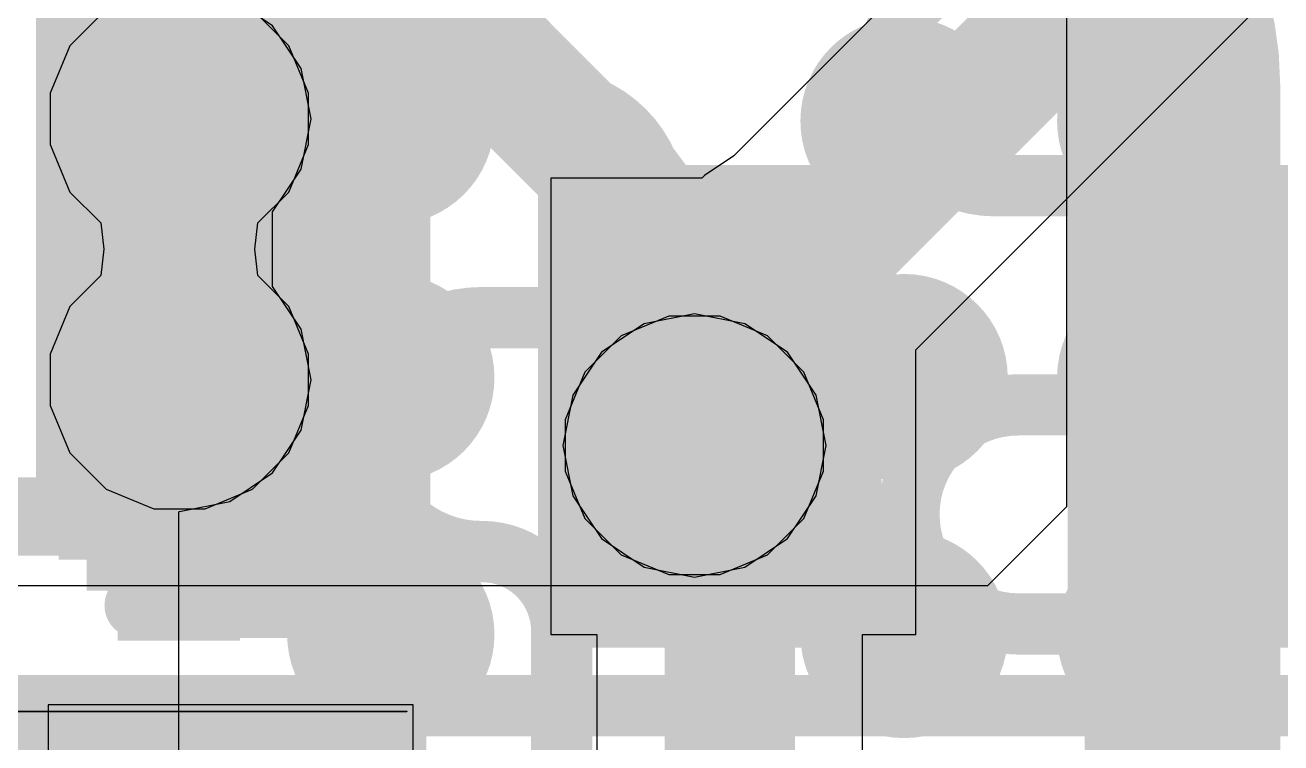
# Model space of a CAD drawing. Header units: inches. Extents: x -6 to 284, y -12 to 154.
# Drawn here: x 57.557 to 60.003, y -5.406 to -4.008 of the extents above; entities that cross this region are included whole.
import ezdxf

# ---------------------------------------------------------------- set-up
doc = ezdxf.new("R2010")
doc.units = ezdxf.units.IN
for name, color, linetype in [('Bottom Layer', 5, 'Continuous'), ('Bottom Paste', 16, 'Continuous'), ('Bottom Solder', 6, 'Continuous'), ('Drill Drawing', 1, 'Continuous'), ('GND-1', 16, 'Continuous'), ('GND-2', 90, 'Continuous'), ('GND-3', 216, 'Continuous'), ('GND-4', 54, 'Continuous'), ('PWR-1', 156, 'Continuous'), ('PWR-2', 130, 'Continuous'), ('Signal L1', 76, 'Continuous'), ('Signal L2', 6, 'Continuous'), ('Top Layer', 1, 'Continuous'), ('Top Overlay', 2, 'Continuous'), ('Top Paste', 8, 'Continuous'), ('Top Solder', 216, 'Continuous'), ('Via Holes', 16, 'Continuous')]:
    doc.layers.add(name, color=color, linetype=linetype)

# ---------------------------------------------------------------- blocks, each defined once
blk = doc.blocks.new('FBGA_153_11_5_13__B_131')
at = {"layer": 'Bottom Layer'}
h = blk.add_hatch(color=5, dxfattribs=at)
edge = h.paths.add_edge_path()
edge.add_arc((1.25, 0.25), 0.127, 0, 360)
h = blk.add_hatch(color=5, dxfattribs=at)
edge = h.paths.add_edge_path()
edge.add_arc((2.25, 0.25), 0.127, 0, 360)
h = blk.add_hatch(color=5, dxfattribs=at)
edge = h.paths.add_edge_path()
edge.add_arc((2.75, 0.25), 0.127, 0, 360)
h = blk.add_hatch(color=5, dxfattribs=at)
edge = h.paths.add_edge_path()
edge.add_arc((1.25, -0.25), 0.127, 0, 360)
h = blk.add_hatch(color=5, dxfattribs=at)
edge = h.paths.add_edge_path()
edge.add_arc((2.25, -0.25), 0.127, 0, 360)
h = blk.add_hatch(color=5, dxfattribs=at)
edge = h.paths.add_edge_path()
edge.add_arc((2.75, -0.25), 0.127, 0, 360)
h = blk.add_hatch(color=5, dxfattribs=at)
edge = h.paths.add_edge_path()
edge.add_arc((1.25, -0.75), 0.127, 0, 360)
h = blk.add_hatch(color=5, dxfattribs=at)
edge = h.paths.add_edge_path()
edge.add_arc((2.25, -0.75), 0.127, 0, 360)
h = blk.add_hatch(color=5, dxfattribs=at)
edge = h.paths.add_edge_path()
edge.add_arc((2.75, -0.75), 0.127, 0, 360)
at = {"layer": 'Bottom Paste'}
h = blk.add_hatch(color=16, dxfattribs=at)
edge = h.paths.add_edge_path()
edge.add_arc((1.25, 0.25), 0.127, 0, 360)
h = blk.add_hatch(color=16, dxfattribs=at)
edge = h.paths.add_edge_path()
edge.add_arc((2.25, 0.25), 0.127, 0, 360)
h = blk.add_hatch(color=16, dxfattribs=at)
edge = h.paths.add_edge_path()
edge.add_arc((2.75, 0.25), 0.127, 0, 360)
h = blk.add_hatch(color=16, dxfattribs=at)
edge = h.paths.add_edge_path()
edge.add_arc((1.25, -0.25), 0.127, 0, 360)
h = blk.add_hatch(color=16, dxfattribs=at)
edge = h.paths.add_edge_path()
edge.add_arc((2.25, -0.25), 0.127, 0, 360)
h = blk.add_hatch(color=16, dxfattribs=at)
edge = h.paths.add_edge_path()
edge.add_arc((2.75, -0.25), 0.127, 0, 360)
h = blk.add_hatch(color=16, dxfattribs=at)
edge = h.paths.add_edge_path()
edge.add_arc((1.25, -0.75), 0.127, 0, 360)
h = blk.add_hatch(color=16, dxfattribs=at)
edge = h.paths.add_edge_path()
edge.add_arc((2.25, -0.75), 0.127, 0, 360)
h = blk.add_hatch(color=16, dxfattribs=at)
edge = h.paths.add_edge_path()
edge.add_arc((2.75, -0.75), 0.127, 0, 360)
at = {"layer": 'Bottom Solder'}
h = blk.add_hatch(color=6, dxfattribs=at)
edge = h.paths.add_edge_path()
edge.add_arc((1.25, 0.25), 0.202, 0, 360)
h = blk.add_hatch(color=6, dxfattribs=at)
edge = h.paths.add_edge_path()
edge.add_arc((2.25, 0.25), 0.202, 0, 360)
h = blk.add_hatch(color=6, dxfattribs=at)
edge = h.paths.add_edge_path()
edge.add_arc((2.75, 0.25), 0.202, 0, 360)
h = blk.add_hatch(color=6, dxfattribs=at)
edge = h.paths.add_edge_path()
edge.add_arc((1.25, -0.25), 0.202, 0, 360)
h = blk.add_hatch(color=6, dxfattribs=at)
edge = h.paths.add_edge_path()
edge.add_arc((2.25, -0.25), 0.202, 0, 360)
h = blk.add_hatch(color=6, dxfattribs=at)
edge = h.paths.add_edge_path()
edge.add_arc((2.75, -0.25), 0.202, 0, 360)
h = blk.add_hatch(color=6, dxfattribs=at)
edge = h.paths.add_edge_path()
edge.add_arc((1.25, -0.75), 0.202, 0, 360)
h = blk.add_hatch(color=6, dxfattribs=at)
edge = h.paths.add_edge_path()
edge.add_arc((2.25, -0.75), 0.202, 0, 360)
h = blk.add_hatch(color=6, dxfattribs=at)
edge = h.paths.add_edge_path()
edge.add_arc((2.75, -0.75), 0.202, 0, 360)
blk = doc.blocks.new('R___0402_160')
at = {"layer": 'Top Layer'}
for points in [[(-0.6985, -0.3175), (-0.6985, 0.3175), (-0.2413, 0.3175), (-0.2413, -0.3175)], [(0.2413, -0.3175), (0.2413, 0.3175), (0.6985, 0.3175), (0.6985, -0.3175)]]:
    blk.add_hatch(color=1, dxfattribs=at).paths.add_polyline_path(points)
at = {"layer": 'Top Paste'}
for points in [[(-0.6985, -0.3175), (-0.6985, 0.3175), (-0.2413, 0.3175), (-0.2413, -0.3175)], [(0.2413, -0.3175), (0.2413, 0.3175), (0.6985, 0.3175), (0.6985, -0.3175)]]:
    blk.add_hatch(color=8, dxfattribs=at).paths.add_polyline_path(points)
at = {"layer": 'Top Solder'}
for points in [[(-0.7535, -0.3725), (-0.7535, 0.3725), (-0.1863, 0.3725), (-0.1863, -0.3725)], [(0.1863, -0.3725), (0.1863, 0.3725), (0.7535, 0.3725), (0.7535, -0.3725)]]:
    blk.add_hatch(color=216, dxfattribs=at).paths.add_polyline_path(points)
at = {"layer": 'Top Overlay'}
for points in [[(0.7874, 0.4064, 0.127, 0.127, 0), (-0.7874, 0.4064, 0.127, 0.127, 0)], [(-0.7874, 0.4064, 0.127, 0.127, 0), (-0.7874, -0.4064, 0.127, 0.127, 0)], [(0.7874, 0.4064, 0.127, 0.127, 0), (0.7874, -0.4064, 0.127, 0.127, 0)], [(0.7874, -0.4064, 0.127, 0.127, 0), (-0.7874, -0.4064, 0.127, 0.127, 0)], [(0.8128, -0.4318, 0.00323, 0.00323, 0), (-0.8128, -0.4318, 0.00323, 0.00323, 0)]]:
    blk.add_lwpolyline(points, format="xyseb", dxfattribs=at)
for points in [[(-0.8191, 0.4064, 0.0635, 0.0635, 1), (-0.7556, 0.4064, 0.0635, 0.0635, 1)], [(-0.8191, 0.4064, 0.0635, 0.0635, 1), (-0.7556, 0.4064, 0.0635, 0.0635, 1)], [(0.7556, 0.4064, 0.0635, 0.0635, 1), (0.8191, 0.4064, 0.0635, 0.0635, 1)], [(0.7556, 0.4064, 0.0635, 0.0635, 1), (0.8191, 0.4064, 0.0635, 0.0635, 1)], [(-0.8191, -0.4064, 0.0635, 0.0635, 1), (-0.7556, -0.4064, 0.0635, 0.0635, 1)], [(-0.8191, -0.4064, 0.0635, 0.0635, 1), (-0.7556, -0.4064, 0.0635, 0.0635, 1)], [(0.7556, -0.4064, 0.0635, 0.0635, 1), (0.8191, -0.4064, 0.0635, 0.0635, 1)], [(0.7556, -0.4064, 0.0635, 0.0635, 1), (0.8191, -0.4064, 0.0635, 0.0635, 1)], [(-0.8136, -0.4318, 0.00161, 0.00161, 1), (-0.812, -0.4318, 0.00161, 0.00161, 1)], [(0.812, -0.4318, 0.00161, 0.00161, 1), (0.8136, -0.4318, 0.00161, 0.00161, 1)]]:
    blk.add_lwpolyline(points, format="xyseb", close=True, dxfattribs=at)
blk = doc.blocks.new('C___0402_320')
at = {"layer": 'Top Layer'}
for points in [[(-0.6985, -0.3175), (-0.6985, 0.3175), (-0.2413, 0.3175), (-0.2413, -0.3175)], [(0.2413, -0.3175), (0.2413, 0.3175), (0.6985, 0.3175), (0.6985, -0.3175)]]:
    blk.add_hatch(color=1, dxfattribs=at).paths.add_polyline_path(points)
at = {"layer": 'Top Paste'}
for points in [[(-0.6985, -0.3175), (-0.6985, 0.3175), (-0.2413, 0.3175), (-0.2413, -0.3175)], [(0.2413, -0.3175), (0.2413, 0.3175), (0.6985, 0.3175), (0.6985, -0.3175)]]:
    blk.add_hatch(color=8, dxfattribs=at).paths.add_polyline_path(points)
at = {"layer": 'Top Solder'}
for points in [[(-0.7585, -0.3775), (-0.7585, 0.3775), (-0.1813, 0.3775), (-0.1813, -0.3775)], [(0.1813, -0.3775), (0.1813, 0.3775), (0.7585, 0.3775), (0.7585, -0.3775)]]:
    blk.add_hatch(color=216, dxfattribs=at).paths.add_polyline_path(points)
at = {"layer": 'Top Overlay'}
for points in [[(-0.7874, 0.4064, 0.127, 0.127, 0), (-0.7874, -0.4064, 0.127, 0.127, 0)], [(-0.2794, 0.4064, 0.127, 0.127, 0), (-0.7874, 0.4064, 0.127, 0.127, 0)], [(0.7874, 0.4064, 0.127, 0.127, 0), (0.2794, 0.4064, 0.127, 0.127, 0)], [(0.7874, 0.4064, 0.127, 0.127, 0), (0.7874, -0.4064, 0.127, 0.127, 0)], [(-0.2794, -0.4064, 0.127, 0.127, 0), (-0.7874, -0.4064, 0.127, 0.127, 0)], [(0.7874, -0.4064, 0.127, 0.127, 0), (0.2794, -0.4064, 0.127, 0.127, 0)]]:
    blk.add_lwpolyline(points, format="xyseb", dxfattribs=at)
for points in [[(-0.8191, 0.4064, 0.0635, 0.0635, 1), (-0.7556, 0.4064, 0.0635, 0.0635, 1)], [(-0.8191, 0.4064, 0.0635, 0.0635, 1), (-0.7556, 0.4064, 0.0635, 0.0635, 1)], [(-0.3111, 0.4064, 0.0635, 0.0635, 1), (-0.2477, 0.4064, 0.0635, 0.0635, 1)], [(0.2477, 0.4064, 0.0635, 0.0635, 1), (0.3112, 0.4064, 0.0635, 0.0635, 1)], [(0.7556, 0.4064, 0.0635, 0.0635, 1), (0.8191, 0.4064, 0.0635, 0.0635, 1)], [(0.7556, 0.4064, 0.0635, 0.0635, 1), (0.8191, 0.4064, 0.0635, 0.0635, 1)], [(-0.8191, -0.4064, 0.0635, 0.0635, 1), (-0.7556, -0.4064, 0.0635, 0.0635, 1)], [(-0.8191, -0.4064, 0.0635, 0.0635, 1), (-0.7556, -0.4064, 0.0635, 0.0635, 1)], [(-0.3111, -0.4064, 0.0635, 0.0635, 1), (-0.2477, -0.4064, 0.0635, 0.0635, 1)], [(0.2477, -0.4064, 0.0635, 0.0635, 1), (0.3112, -0.4064, 0.0635, 0.0635, 1)], [(0.7556, -0.4064, 0.0635, 0.0635, 1), (0.8191, -0.4064, 0.0635, 0.0635, 1)], [(0.7556, -0.4064, 0.0635, 0.0635, 1), (0.8191, -0.4064, 0.0635, 0.0635, 1)]]:
    blk.add_lwpolyline(points, format="xyseb", close=True, dxfattribs=at)
blk = doc.blocks.new('C___0402_322')
at = {"layer": 'Top Layer'}
for points in [[(-0.6985, -0.3175), (-0.6985, 0.3175), (-0.2413, 0.3175), (-0.2413, -0.3175)], [(0.2413, -0.3175), (0.2413, 0.3175), (0.6985, 0.3175), (0.6985, -0.3175)]]:
    blk.add_hatch(color=1, dxfattribs=at).paths.add_polyline_path(points)
at = {"layer": 'Top Paste'}
for points in [[(-0.6985, -0.3175), (-0.6985, 0.3175), (-0.2413, 0.3175), (-0.2413, -0.3175)], [(0.2413, -0.3175), (0.2413, 0.3175), (0.6985, 0.3175), (0.6985, -0.3175)]]:
    blk.add_hatch(color=8, dxfattribs=at).paths.add_polyline_path(points)
at = {"layer": 'Top Solder'}
for points in [[(-0.7585, -0.3775), (-0.7585, 0.3775), (-0.1813, 0.3775), (-0.1813, -0.3775)], [(0.1813, -0.3775), (0.1813, 0.3775), (0.7585, 0.3775), (0.7585, -0.3775)]]:
    blk.add_hatch(color=216, dxfattribs=at).paths.add_polyline_path(points)
at = {"layer": 'Top Overlay'}
for points in [[(-0.7874, 0.4064, 0.127, 0.127, 0), (-0.7874, -0.4064, 0.127, 0.127, 0)], [(-0.2794, 0.4064, 0.127, 0.127, 0), (-0.7874, 0.4064, 0.127, 0.127, 0)], [(0.7874, 0.4064, 0.127, 0.127, 0), (0.2794, 0.4064, 0.127, 0.127, 0)], [(0.7874, 0.4064, 0.127, 0.127, 0), (0.7874, -0.4064, 0.127, 0.127, 0)], [(-0.2794, -0.4064, 0.127, 0.127, 0), (-0.7874, -0.4064, 0.127, 0.127, 0)], [(0.7874, -0.4064, 0.127, 0.127, 0), (0.2794, -0.4064, 0.127, 0.127, 0)]]:
    blk.add_lwpolyline(points, format="xyseb", dxfattribs=at)
for points in [[(-0.8191, 0.4064, 0.0635, 0.0635, 1), (-0.7556, 0.4064, 0.0635, 0.0635, 1)], [(-0.8191, 0.4064, 0.0635, 0.0635, 1), (-0.7556, 0.4064, 0.0635, 0.0635, 1)], [(-0.3111, 0.4064, 0.0635, 0.0635, 1), (-0.2477, 0.4064, 0.0635, 0.0635, 1)], [(0.2477, 0.4064, 0.0635, 0.0635, 1), (0.3111, 0.4064, 0.0635, 0.0635, 1)], [(0.7556, 0.4064, 0.0635, 0.0635, 1), (0.8191, 0.4064, 0.0635, 0.0635, 1)], [(0.7556, 0.4064, 0.0635, 0.0635, 1), (0.8191, 0.4064, 0.0635, 0.0635, 1)], [(-0.8192, -0.4064, 0.0635, 0.0635, 1), (-0.7557, -0.4064, 0.0635, 0.0635, 1)], [(-0.8192, -0.4064, 0.0635, 0.0635, 1), (-0.7557, -0.4064, 0.0635, 0.0635, 1)], [(-0.3111, -0.4064, 0.0635, 0.0635, 1), (-0.2477, -0.4064, 0.0635, 0.0635, 1)], [(0.2477, -0.4064, 0.0635, 0.0635, 1), (0.3111, -0.4064, 0.0635, 0.0635, 1)], [(0.7556, -0.4064, 0.0635, 0.0635, 1), (0.8191, -0.4064, 0.0635, 0.0635, 1)], [(0.7556, -0.4064, 0.0635, 0.0635, 1), (0.8191, -0.4064, 0.0635, 0.0635, 1)]]:
    blk.add_lwpolyline(points, format="xyseb", close=True, dxfattribs=at)
blk = doc.blocks.new('C___0402_325')
at = {"layer": 'Top Layer'}
for points in [[(-0.6985, -0.3175), (-0.6985, 0.3175), (-0.2413, 0.3175), (-0.2413, -0.3175)], [(0.2413, -0.3175), (0.2413, 0.3175), (0.6985, 0.3175), (0.6985, -0.3175)]]:
    blk.add_hatch(color=1, dxfattribs=at).paths.add_polyline_path(points)
at = {"layer": 'Top Paste'}
for points in [[(-0.6985, -0.3175), (-0.6985, 0.3175), (-0.2413, 0.3175), (-0.2413, -0.3175)], [(0.2413, -0.3175), (0.2413, 0.3175), (0.6985, 0.3175), (0.6985, -0.3175)]]:
    blk.add_hatch(color=8, dxfattribs=at).paths.add_polyline_path(points)
at = {"layer": 'Top Solder'}
for points in [[(-0.7585, -0.3775), (-0.7585, 0.3775), (-0.1813, 0.3775), (-0.1813, -0.3775)], [(0.1813, -0.3775), (0.1813, 0.3775), (0.7585, 0.3775), (0.7585, -0.3775)]]:
    blk.add_hatch(color=216, dxfattribs=at).paths.add_polyline_path(points)
at = {"layer": 'Top Overlay'}
for points in [[(-0.2794, 0.4064, 0.127, 0.127, 0), (-0.7874, 0.4064, 0.127, 0.127, 0)], [(-0.7874, 0.4064, 0.127, 0.127, 0), (-0.7874, -0.4064, 0.127, 0.127, 0)], [(0.7874, 0.4064, 0.127, 0.127, 0), (0.2794, 0.4064, 0.127, 0.127, 0)], [(0.7874, 0.4064, 0.127, 0.127, 0), (0.7874, -0.4064, 0.127, 0.127, 0)], [(-0.2794, -0.4064, 0.127, 0.127, 0), (-0.7874, -0.4064, 0.127, 0.127, 0)], [(0.7874, -0.4064, 0.127, 0.127, 0), (0.2794, -0.4064, 0.127, 0.127, 0)]]:
    blk.add_lwpolyline(points, format="xyseb", dxfattribs=at)
for points in [[(-0.8191, 0.4064, 0.0635, 0.0635, 1), (-0.7556, 0.4064, 0.0635, 0.0635, 1)], [(-0.8191, 0.4064, 0.0635, 0.0635, 1), (-0.7556, 0.4064, 0.0635, 0.0635, 1)], [(-0.3111, 0.4064, 0.0635, 0.0635, 1), (-0.2477, 0.4064, 0.0635, 0.0635, 1)], [(0.2477, 0.4064, 0.0635, 0.0635, 1), (0.3111, 0.4064, 0.0635, 0.0635, 1)], [(0.7556, 0.4064, 0.0635, 0.0635, 1), (0.8191, 0.4064, 0.0635, 0.0635, 1)], [(0.7556, 0.4064, 0.0635, 0.0635, 1), (0.8191, 0.4064, 0.0635, 0.0635, 1)], [(-0.8191, -0.4064, 0.0635, 0.0635, 1), (-0.7556, -0.4064, 0.0635, 0.0635, 1)], [(-0.8191, -0.4064, 0.0635, 0.0635, 1), (-0.7556, -0.4064, 0.0635, 0.0635, 1)], [(-0.3111, -0.4064, 0.0635, 0.0635, 1), (-0.2477, -0.4064, 0.0635, 0.0635, 1)], [(0.2477, -0.4064, 0.0635, 0.0635, 1), (0.3111, -0.4064, 0.0635, 0.0635, 1)], [(0.7556, -0.4064, 0.0635, 0.0635, 1), (0.8191, -0.4064, 0.0635, 0.0635, 1)], [(0.7556, -0.4064, 0.0635, 0.0635, 1), (0.8191, -0.4064, 0.0635, 0.0635, 1)]]:
    blk.add_lwpolyline(points, format="xyseb", close=True, dxfattribs=at)

msp = doc.modelspace()

# ---------------------------------------------------------------- hatches: boundary and pattern name
at = {"layer": 'Bottom Layer'}
h = msp.add_hatch(color=5, dxfattribs=at)
edge = h.paths.add_edge_path()
edge.add_arc((57.8574, -4.1903), 0.15, 0, 360)
h = msp.add_hatch(color=5, dxfattribs=at)
edge = h.paths.add_edge_path()
edge.add_arc((57.8574, -4.6983), 0.15, 0, 360)
h = msp.add_hatch(color=5, dxfattribs=at)
edge = h.paths.add_edge_path()
edge.add_arc((58.8608, -4.8264), 0.15, 0, 360)
at = {"layer": 'GND-1'}
h = msp.add_hatch(color=16, dxfattribs=at)
edge = h.paths.add_edge_path()
edge.add_arc((57.8574, -4.1903), 0.15, 0, 360)
h = msp.add_hatch(color=16, dxfattribs=at)
edge = h.paths.add_edge_path()
edge.add_arc((57.8574, -4.6983), 0.15, 0, 360)
h = msp.add_hatch(color=16, dxfattribs=at)
edge = h.paths.add_edge_path()
edge.add_arc((58.8608, -4.8264), 0.15, 0, 360)
at = {"layer": 'GND-2'}
h = msp.add_hatch(color=90, dxfattribs=at)
edge = h.paths.add_edge_path()
edge.add_arc((57.8574, -4.1903), 0.15, 0, 360)
h = msp.add_hatch(color=90, dxfattribs=at)
edge = h.paths.add_edge_path()
edge.add_arc((57.8574, -4.6983), 0.15, 0, 360)
h = msp.add_hatch(color=90, dxfattribs=at)
edge = h.paths.add_edge_path()
edge.add_arc((58.8608, -4.8264), 0.15, 0, 360)
at = {"layer": 'GND-3'}
h = msp.add_hatch(color=216, dxfattribs=at)
edge = h.paths.add_edge_path()
edge.add_arc((57.8574, -4.1903), 0.15, 0, 360)
h = msp.add_hatch(color=216, dxfattribs=at)
edge = h.paths.add_edge_path()
edge.add_arc((57.8574, -4.6983), 0.15, 0, 360)
h = msp.add_hatch(color=216, dxfattribs=at)
edge = h.paths.add_edge_path()
edge.add_arc((58.8608, -4.8264), 0.15, 0, 360)
at = {"layer": 'GND-4'}
h = msp.add_hatch(color=54, dxfattribs=at)
edge = h.paths.add_edge_path()
edge.add_arc((57.8574, -4.1903), 0.15, 0, 360)
h = msp.add_hatch(color=54, dxfattribs=at)
edge = h.paths.add_edge_path()
edge.add_arc((57.8574, -4.6983), 0.15, 0, 360)
h = msp.add_hatch(color=54, dxfattribs=at)
edge = h.paths.add_edge_path()
edge.add_arc((58.8608, -4.8264), 0.15, 0, 360)
at = {"layer": 'PWR-1'}
h = msp.add_hatch(color=156, dxfattribs=at)
edge = h.paths.add_edge_path()
edge.add_arc((57.8574, -4.1903), 0.15, 0, 360)
h = msp.add_hatch(color=156, dxfattribs=at)
edge = h.paths.add_edge_path()
edge.add_arc((57.8574, -4.6983), 0.15, 0, 360)
h = msp.add_hatch(color=156, dxfattribs=at)
edge = h.paths.add_edge_path()
edge.add_arc((58.8608, -4.8264), 0.15, 0, 360)
at = {"layer": 'PWR-2'}
h = msp.add_hatch(color=130, dxfattribs=at)
edge = h.paths.add_edge_path()
edge.add_arc((57.8574, -4.1903), 0.15, 0, 360)
h = msp.add_hatch(color=130, dxfattribs=at)
edge = h.paths.add_edge_path()
edge.add_arc((57.8574, -4.6983), 0.15, 0, 360)
h = msp.add_hatch(color=130, dxfattribs=at)
edge = h.paths.add_edge_path()
edge.add_arc((58.8608, -4.8264), 0.15, 0, 360)
at = {"layer": 'Signal L1'}
h = msp.add_hatch(color=76, dxfattribs=at)
edge = h.paths.add_edge_path()
edge.add_arc((57.8574, -4.1903), 0.15, 0, 360)
h = msp.add_hatch(color=76, dxfattribs=at)
edge = h.paths.add_edge_path()
edge.add_arc((57.8574, -4.6983), 0.15, 0, 360)
h = msp.add_hatch(color=76, dxfattribs=at)
edge = h.paths.add_edge_path()
edge.add_arc((58.8608, -4.8264), 0.15, 0, 360)
at = {"layer": 'Signal L2'}
h = msp.add_hatch(color=6, dxfattribs=at)
edge = h.paths.add_edge_path()
edge.add_arc((57.8574, -4.1903), 0.15, 0, 360)
h = msp.add_hatch(color=6, dxfattribs=at)
edge = h.paths.add_edge_path()
edge.add_arc((57.8574, -4.6983), 0.15, 0, 360)
h = msp.add_hatch(color=6, dxfattribs=at)
edge = h.paths.add_edge_path()
edge.add_arc((58.8608, -4.8264), 0.15, 0, 360)
at = {"layer": 'Top Layer'}
for points in [[(57.622, -5.049), (58.1915, -5.049), (58.1915, -2.3706), (57.622, -2.3706)], [(57.7369, -5.2063), (57.9754, -5.2063), (57.9754, -4.7957), (57.7369, -4.7957)]]:
    msp.add_hatch(color=1, dxfattribs=at).paths.add_polyline_path(points)
h = msp.add_hatch(color=1, dxfattribs=at)
edge = h.paths.add_edge_path()
edge.add_arc((57.8574, -4.1903), 0.15, 0, 360)
h = msp.add_hatch(color=1, dxfattribs=at)
edge = h.paths.add_edge_path()
edge.add_arc((57.8574, -4.6983), 0.15, 0, 360)
h = msp.add_hatch(color=1, dxfattribs=at)
edge = h.paths.add_edge_path()
edge.add_arc((58.8608, -4.8264), 0.15, 0, 360)
at = {"layer": 'Via Holes'}
h = msp.add_hatch(color=7, dxfattribs=at)
edge = h.paths.add_edge_path()
edge.add_arc((57.8574, -4.1903), 0.075, 0, 360)
h = msp.add_hatch(color=7, dxfattribs=at)
edge = h.paths.add_edge_path()
edge.add_arc((57.8574, -4.6983), 0.075, 0, 360)
h = msp.add_hatch(color=7, dxfattribs=at)
edge = h.paths.add_edge_path()
edge.add_arc((58.8608, -4.8264), 0.075, 0, 360)

# ---------------------------------------------------------------- linework, layer by layer
at = {"layer": 'Bottom Layer'}
for points in [[(57.8669, -4.1942, 0.2032, 0.2032, -0.198912), (57.8574, -4.1903, 0.2032, 0.2032, 0)], [(57.863, -4.4015, 0.2032, 0.2032, 0), (57.8669, -4.1942, 0.2032, 0.2032, 0)], [(57.8669, -4.1942, 0.2032, 0.2032, 0), (58.0545, -4.1942, 0.2032, 0.2032, 0)], [(57.9657, -4.2903, 0.2032, 0.2032, 0), (58.0545, -4.1942, 0.2032, 0.2032, 0)], [(58.0545, -4.1942, 0.2032, 0.2032, 0), (58.2693, -4.1942, 0.2032, 0.2032, 0)], [(57.863, -4.4015, 0.2032, 0.2032, 0), (57.9657, -4.2903, 0.2032, 0.2032, 0)], [(57.8574, -4.6983, 0.2032, 0.2032, 0), (57.863, -4.4015, 0.2032, 0.2032, 0)], [(57.8574, -4.8003, 0.1524, 0.1524, 0), (57.8574, -4.6983, 0.1524, 0.1524, 0)], [(57.8574, -4.8003, 0.1524, 0.1524, -0.414209), (57.6927, -4.965, 0.1524, 0.1524, 0)], [(56.9842, -4.965, 0.1524, 0.1524, 0), (57.6927, -4.965, 0.1524, 0.1524, 0)]]:
    msp.add_lwpolyline(points, format="xyseb", dxfattribs=at)
for points in [[(57.8066, -4.1903, 0.1016, 0.1016, 1), (57.9082, -4.1903, 0.1016, 0.1016, 1)], [(57.8161, -4.1942, 0.1016, 0.1016, 1), (57.9177, -4.1942, 0.1016, 0.1016, 1)], [(57.8161, -4.1942, 0.1016, 0.1016, 1), (57.9177, -4.1942, 0.1016, 0.1016, 1)], [(57.8161, -4.1942, 0.1016, 0.1016, 1), (57.9177, -4.1942, 0.1016, 0.1016, 1)], [(58.0037, -4.1942, 0.1016, 0.1016, 1), (58.1053, -4.1942, 0.1016, 0.1016, 1)], [(58.0037, -4.1942, 0.1016, 0.1016, 1), (58.1053, -4.1942, 0.1016, 0.1016, 1)], [(58.0037, -4.1942, 0.1016, 0.1016, 1), (58.1053, -4.1942, 0.1016, 0.1016, 1)], [(58.2185, -4.1942, 0.1016, 0.1016, 1), (58.3201, -4.1942, 0.1016, 0.1016, 1)], [(57.9149, -4.2903, 0.1016, 0.1016, 1), (58.0165, -4.2903, 0.1016, 0.1016, 1)], [(57.9149, -4.2903, 0.1016, 0.1016, 1), (58.0165, -4.2903, 0.1016, 0.1016, 1)], [(57.8122, -4.4015, 0.1016, 0.1016, 1), (57.9138, -4.4015, 0.1016, 0.1016, 1)], [(57.8122, -4.4015, 0.1016, 0.1016, 1), (57.9138, -4.4015, 0.1016, 0.1016, 1)], [(57.8122, -4.4015, 0.1016, 0.1016, 1), (57.9138, -4.4015, 0.1016, 0.1016, 1)], [(57.8066, -4.6983, 0.1016, 0.1016, 1), (57.9082, -4.6983, 0.1016, 0.1016, 1)], [(57.8193, -4.6983, 0.0762, 0.0762, 1), (57.8955, -4.6983, 0.0762, 0.0762, 1)], [(57.8193, -4.8003, 0.0762, 0.0762, 1), (57.8955, -4.8003, 0.0762, 0.0762, 1)], [(57.8193, -4.8003, 0.0762, 0.0762, 1), (57.8955, -4.8003, 0.0762, 0.0762, 1)], [(57.6546, -4.965, 0.0762, 0.0762, 1), (57.7308, -4.965, 0.0762, 0.0762, 1)], [(57.6546, -4.965, 0.0762, 0.0762, 1), (57.7308, -4.965, 0.0762, 0.0762, 1)]]:
    msp.add_lwpolyline(points, format="xyseb", close=True, dxfattribs=at)
at = {"layer": 'Drill Drawing'}
for points in [[(57.6034, -4.4443, 0.0508, 0.0508, 0), (57.6034, -3.9363, 0.0508, 0.0508, 0)], [(58.1114, -4.4443, 0.0508, 0.0508, 0), (58.1114, -3.9363, 0.0508, 0.0508, 0)], [(57.6034, -4.4443, 0.0508, 0.0508, 0), (58.1114, -4.4443, 0.0508, 0.0508, 0)], [(57.6034, -4.4443, 0.0508, 0.0508, 0), (58.1114, -4.4443, 0.0508, 0.0508, 0)], [(57.6034, -4.9523, 0.0508, 0.0508, 0), (57.6034, -4.4443, 0.0508, 0.0508, 0)], [(58.1114, -4.9523, 0.0508, 0.0508, 0), (58.1114, -4.4443, 0.0508, 0.0508, 0)], [(58.6068, -4.5724, 0.0508, 0.0508, 0), (59.1148, -4.5724, 0.0508, 0.0508, 0)], [(58.6068, -5.0804, 0.0508, 0.0508, 0), (58.6068, -4.5724, 0.0508, 0.0508, 0)], [(59.1148, -5.0804, 0.0508, 0.0508, 0), (59.1148, -4.5724, 0.0508, 0.0508, 0)], [(57.6034, -4.9523, 0.0508, 0.0508, 0), (58.1114, -4.9523, 0.0508, 0.0508, 0)], [(58.6068, -5.0804, 0.0508, 0.0508, 0), (59.1148, -5.0804, 0.0508, 0.0508, 0)]]:
    msp.add_lwpolyline(points, format="xyseb", dxfattribs=at)
for points in [[(57.5907, -4.4443, 0.0254, 0.0254, 1), (57.6161, -4.4443, 0.0254, 0.0254, 1)], [(57.5907, -4.4443, 0.0254, 0.0254, 1), (57.6161, -4.4443, 0.0254, 0.0254, 1)], [(57.5907, -4.4443, 0.0254, 0.0254, 1), (57.6161, -4.4443, 0.0254, 0.0254, 1)], [(57.5907, -4.4443, 0.0254, 0.0254, 1), (57.6161, -4.4443, 0.0254, 0.0254, 1)], [(58.0987, -4.4443, 0.0254, 0.0254, 1), (58.1241, -4.4443, 0.0254, 0.0254, 1)], [(58.0987, -4.4443, 0.0254, 0.0254, 1), (58.1241, -4.4443, 0.0254, 0.0254, 1)], [(58.0987, -4.4443, 0.0254, 0.0254, 1), (58.1241, -4.4443, 0.0254, 0.0254, 1)], [(58.0987, -4.4443, 0.0254, 0.0254, 1), (58.1241, -4.4443, 0.0254, 0.0254, 1)], [(58.5941, -4.5724, 0.0254, 0.0254, 1), (58.6195, -4.5724, 0.0254, 0.0254, 1)], [(58.5941, -4.5724, 0.0254, 0.0254, 1), (58.6195, -4.5724, 0.0254, 0.0254, 1)], [(59.1021, -4.5724, 0.0254, 0.0254, 1), (59.1275, -4.5724, 0.0254, 0.0254, 1)], [(59.1021, -4.5724, 0.0254, 0.0254, 1), (59.1275, -4.5724, 0.0254, 0.0254, 1)], [(57.5907, -4.9523, 0.0254, 0.0254, 1), (57.6161, -4.9523, 0.0254, 0.0254, 1)], [(57.5907, -4.9523, 0.0254, 0.0254, 1), (57.6161, -4.9523, 0.0254, 0.0254, 1)], [(58.0987, -4.9523, 0.0254, 0.0254, 1), (58.1241, -4.9523, 0.0254, 0.0254, 1)], [(58.0987, -4.9523, 0.0254, 0.0254, 1), (58.1241, -4.9523, 0.0254, 0.0254, 1)], [(58.5941, -5.0804, 0.0254, 0.0254, 1), (58.6195, -5.0804, 0.0254, 0.0254, 1)], [(58.5941, -5.0804, 0.0254, 0.0254, 1), (58.6195, -5.0804, 0.0254, 0.0254, 1)], [(59.1021, -5.0804, 0.0254, 0.0254, 1), (59.1275, -5.0804, 0.0254, 0.0254, 1)], [(59.1021, -5.0804, 0.0254, 0.0254, 1), (59.1275, -5.0804, 0.0254, 0.0254, 1)]]:
    msp.add_lwpolyline(points, format="xyseb", close=True, dxfattribs=at)
at = {"layer": 'GND-1'}
for p, q in [((58.8108, -4.5748), (58.7183, -4.6131)), ((58.9109, -4.5748), (58.8108, -4.5748)), ((59.0034, -4.6131), (58.9109, -4.5748)), ((58.7183, -4.6131), (58.6475, -4.6839)), ((59.0741, -4.6839), (59.0034, -4.6131)), ((58.6475, -4.6839), (58.6092, -4.7764)), ((59.1124, -4.7764), (59.0741, -4.6839)), ((58.6092, -4.7764), (58.6092, -4.8765)), ((59.1124, -4.8765), (59.1124, -4.7764)), ((58.6092, -4.8765), (58.6475, -4.969)), ((59.0741, -4.969), (59.1124, -4.8765)), ((58.6475, -4.969), (58.7183, -5.0397)), ((59.0034, -5.0397), (59.0741, -4.969)), ((58.7183, -5.0397), (58.8108, -5.078)), ((58.9109, -5.078), (59.0034, -5.0397)), ((58.8108, -5.078), (58.9109, -5.078))]:
    msp.add_line(p, q, dxfattribs=at)
at = {"layer": 'GND-2'}
for p, q in [((58.8108, -4.5748), (58.7183, -4.6131)), ((58.9109, -4.5748), (58.8108, -4.5748)), ((59.0034, -4.6131), (58.9109, -4.5748)), ((58.7183, -4.6131), (58.6475, -4.6839)), ((59.0741, -4.6839), (59.0034, -4.6131)), ((58.6475, -4.6839), (58.6092, -4.7764)), ((59.1124, -4.7764), (59.0741, -4.6839)), ((58.6092, -4.7764), (58.6092, -4.8765)), ((59.1124, -4.8765), (59.1124, -4.7764)), ((58.6092, -4.8765), (58.6475, -4.969)), ((59.0741, -4.969), (59.1124, -4.8765)), ((58.6475, -4.969), (58.7183, -5.0397)), ((59.0034, -5.0397), (59.0741, -4.969)), ((58.7183, -5.0397), (58.8108, -5.078)), ((58.9109, -5.078), (59.0034, -5.0397)), ((58.8108, -5.078), (58.9109, -5.078))]:
    msp.add_line(p, q, dxfattribs=at)
at = {"layer": 'GND-3'}
for p, q in [((58.8108, -4.5748), (58.7183, -4.6131)), ((58.9109, -4.5748), (58.8108, -4.5748)), ((59.0034, -4.6131), (58.9109, -4.5748)), ((58.7183, -4.6131), (58.6475, -4.6839)), ((59.0741, -4.6839), (59.0034, -4.6131)), ((58.6475, -4.6839), (58.6092, -4.7764)), ((59.1124, -4.7764), (59.0741, -4.6839)), ((58.6092, -4.7764), (58.6092, -4.8765)), ((59.1124, -4.8765), (59.1124, -4.7764)), ((58.6092, -4.8765), (58.6475, -4.969)), ((59.0741, -4.969), (59.1124, -4.8765)), ((58.6475, -4.969), (58.7183, -5.0397)), ((59.0034, -5.0397), (59.0741, -4.969)), ((58.7183, -5.0397), (58.8108, -5.078)), ((58.9109, -5.078), (59.0034, -5.0397)), ((58.8108, -5.078), (58.9109, -5.078))]:
    msp.add_line(p, q, dxfattribs=at)
at = {"layer": 'GND-4'}
for p, q in [((58.8108, -4.5748), (58.7183, -4.6131)), ((58.9109, -4.5748), (58.8108, -4.5748)), ((59.0034, -4.6131), (58.9109, -4.5748)), ((58.7183, -4.6131), (58.6475, -4.6839)), ((59.0741, -4.6839), (59.0034, -4.6131)), ((58.6475, -4.6839), (58.6092, -4.7764)), ((59.1124, -4.7764), (59.0741, -4.6839)), ((58.6092, -4.7764), (58.6092, -4.8765)), ((59.1124, -4.8765), (59.1124, -4.7764)), ((58.6092, -4.8765), (58.6475, -4.969)), ((59.0741, -4.969), (59.1124, -4.8765)), ((58.6475, -4.969), (58.7183, -5.0397)), ((59.0034, -5.0397), (59.0741, -4.969)), ((58.7183, -5.0397), (58.8108, -5.078)), ((58.9109, -5.078), (59.0034, -5.0397)), ((58.8108, -5.078), (58.9109, -5.078))]:
    msp.add_line(p, q, dxfattribs=at)
at = {"layer": 'PWR-1'}
for p, q in [((58.0388, -4.0089), (57.9556, -3.9533)), ((58.0944, -4.0921), (58.0388, -4.0089)), ((58.114, -4.1903), (58.0944, -4.0921)), ((58.0944, -4.2885), (58.114, -4.1903)), ((58.0388, -4.3717), (58.0944, -4.2885)), ((58.0388, -4.5169), (58.0388, -4.3717)), ((58.0944, -4.6001), (58.0388, -4.5169)), ((58.8608, -4.5699), (58.7627, -4.5894)), ((58.959, -4.5894), (58.8608, -4.5699)), ((58.7627, -4.5894), (58.6795, -4.645)), ((59.0422, -4.645), (58.959, -4.5894)), ((58.114, -4.6983), (58.0944, -4.6001)), ((58.6795, -4.645), (58.6238, -4.7283)), ((59.0978, -4.7283), (59.0422, -4.645)), ((58.0944, -4.7965), (58.114, -4.6983)), ((58.6238, -4.7283), (58.6043, -4.8264)), ((59.1174, -4.8264), (59.0978, -4.7283)), ((58.0388, -4.8797), (58.0944, -4.7965)), ((58.6043, -4.8264), (58.6238, -4.9246)), ((59.0978, -4.9246), (59.1174, -4.8264)), ((57.9556, -4.9353), (58.0388, -4.8797)), ((57.8574, -4.9548), (57.9556, -4.9353)), ((58.6238, -4.9246), (58.6795, -5.0078)), ((59.0422, -5.0078), (59.0978, -4.9246)), ((57.8562, -4.9558), (57.8574, -4.9548)), ((57.8562, -6.2746), (57.8562, -4.9558)), ((58.6795, -5.0078), (58.7627, -5.0634)), ((58.959, -5.0634), (59.0422, -5.0078)), ((58.7627, -5.0634), (58.8608, -5.083)), ((58.8608, -5.083), (58.959, -5.0634))]:
    msp.add_line(p, q, dxfattribs=at)
at = {"layer": 'PWR-2'}
for points in [[(59.3587, -3.669, 0.381, 0.381, -0.414214), (59.8115, -4.1217, 0.381, 0.381, 0)], [(59.8115, -7.5416, 0.381, 0.381, 0), (59.8115, -4.1217, 0.381, 0.381, 0)]]:
    msp.add_lwpolyline(points, format="xyseb", dxfattribs=at)
msp.add_lwpolyline([(59.7162, -4.1217, 0.1905, 0.1905, 1), (59.9067, -4.1217, 0.1905, 0.1905, 1)], format="xyseb", close=True, dxfattribs=at)
msp.add_lwpolyline([(59.7162, -4.1217, 0.1905, 0.1905, 1), (59.9067, -4.1217, 0.1905, 0.1905, 1)], format="xyseb", close=True, dxfattribs=at)
at = {"layer": 'Signal L1'}
for points in [[(59.4472, -4.3206, 0.1194, 0.1194, -1), (59.4472, -3.8938, 0.1194, 0.1194, 0)], [(58.3345, -4.1509, 0.1194, 0.1194, -0.412363), (58.1292, -3.9469, 0.1194, 0.1194, 0)], [(58.3345, -4.1509, 0.1194, 0.1194, 0), (58.5732, -4.1509, 0.1194, 0.1194, 0)], [(58.5732, -4.1509, 0.1194, 0.1194, -1), (58.5732, -4.5775, 0.1194, 0.1194, 0)], [(59.4472, -4.3206, 0.1194, 0.1194, 0), (59.6791, -4.3206, 0.1194, 0.1194, 0)], [(59.6791, -4.3206, 0.1194, 0.1194, -1), (59.6791, -4.7473, 0.1194, 0.1194, 0)], [(58.4472, -5.0331, 0.1194, 0.1194, -1.004738), (58.4462, -4.5775, 0.1194, 0.1194, 0)], [(58.4462, -4.5775, 0.1194, 0.1194, 0), (58.5732, -4.5775, 0.1194, 0.1194, 0)], [(59.4922, -5.1741, 0.1194, 0.1194, -1), (59.4922, -4.7473, 0.1194, 0.1194, 0)], [(59.4922, -4.7473, 0.1194, 0.1194, 0), (59.6791, -4.7473, 0.1194, 0.1194, 0)], [(58.4472, -5.0331, 0.1194, 0.1194, -0.414214), (58.6024, -5.1882, 0.1194, 0.1194, 0)], [(58.6024, -7.211, 0.1194, 0.1194, 0), (58.6024, -5.1882, 0.1194, 0.1194, 0)], [(59.4922, -5.1741, 0.1194, 0.1194, 0), (59.6713, -5.1741, 0.1194, 0.1194, 0)], [(59.6713, -5.1741, 0.1194, 0.1194, -1), (59.6713, -5.6008, 0.1194, 0.1194, 0)]]:
    msp.add_lwpolyline(points, format="xyseb", dxfattribs=at)
for points in [[(58.3047, -4.1509, 0.0597, 0.0597, 1), (58.3643, -4.1509, 0.0597, 0.0597, 1)], [(58.3047, -4.1509, 0.0597, 0.0597, 1), (58.3643, -4.1509, 0.0597, 0.0597, 1)], [(58.5434, -4.1509, 0.0597, 0.0597, 1), (58.6031, -4.1509, 0.0597, 0.0597, 1)], [(58.5434, -4.1509, 0.0597, 0.0597, 1), (58.6031, -4.1509, 0.0597, 0.0597, 1)], [(59.4174, -4.3206, 0.0597, 0.0597, 1), (59.4771, -4.3206, 0.0597, 0.0597, 1)], [(59.4174, -4.3206, 0.0597, 0.0597, 1), (59.4771, -4.3206, 0.0597, 0.0597, 1)], [(59.6493, -4.3206, 0.0597, 0.0597, 1), (59.709, -4.3206, 0.0597, 0.0597, 1)], [(59.6493, -4.3206, 0.0597, 0.0597, 1), (59.709, -4.3206, 0.0597, 0.0597, 1)], [(58.4164, -4.5775, 0.0597, 0.0597, 1), (58.4761, -4.5775, 0.0597, 0.0597, 1)], [(58.4164, -4.5775, 0.0597, 0.0597, 1), (58.4761, -4.5775, 0.0597, 0.0597, 1)], [(58.5434, -4.5775, 0.0597, 0.0597, 1), (58.6031, -4.5775, 0.0597, 0.0597, 1)], [(58.5434, -4.5775, 0.0597, 0.0597, 1), (58.6031, -4.5775, 0.0597, 0.0597, 1)], [(59.4624, -4.7473, 0.0597, 0.0597, 1), (59.5221, -4.7473, 0.0597, 0.0597, 1)], [(59.4624, -4.7473, 0.0597, 0.0597, 1), (59.5221, -4.7473, 0.0597, 0.0597, 1)], [(59.6493, -4.7473, 0.0597, 0.0597, 1), (59.709, -4.7473, 0.0597, 0.0597, 1)], [(59.6493, -4.7473, 0.0597, 0.0597, 1), (59.709, -4.7473, 0.0597, 0.0597, 1)], [(58.4174, -5.0331, 0.0597, 0.0597, 1), (58.4771, -5.0331, 0.0597, 0.0597, 1)], [(58.4174, -5.0331, 0.0597, 0.0597, 1), (58.4771, -5.0331, 0.0597, 0.0597, 1)], [(58.5725, -5.1882, 0.0597, 0.0597, 1), (58.6322, -5.1882, 0.0597, 0.0597, 1)], [(58.5725, -5.1882, 0.0597, 0.0597, 1), (58.6322, -5.1882, 0.0597, 0.0597, 1)], [(59.4624, -5.1741, 0.0597, 0.0597, 1), (59.5221, -5.1741, 0.0597, 0.0597, 1)], [(59.4624, -5.1741, 0.0597, 0.0597, 1), (59.5221, -5.1741, 0.0597, 0.0597, 1)], [(59.6415, -5.1741, 0.0597, 0.0597, 1), (59.7011, -5.1741, 0.0597, 0.0597, 1)], [(59.6415, -5.1741, 0.0597, 0.0597, 1), (59.7011, -5.1741, 0.0597, 0.0597, 1)]]:
    msp.add_lwpolyline(points, format="xyseb", close=True, dxfattribs=at)
at = {"layer": 'Signal L2'}
for p, q in [((59.5857, -1.7316), (59.5857, -4.9461)), ((57.7149, -3.977), (57.6441, -4.0478)), ((58.0707, -4.0478), (57.9999, -3.977)), ((57.6441, -4.0478), (57.6058, -4.1403)), ((58.109, -4.1403), (58.0707, -4.0478)), ((57.6058, -4.1403), (57.6058, -4.2403)), ((58.109, -4.2403), (58.109, -4.1403)), ((57.6058, -4.2403), (57.6441, -4.3328)), ((58.0707, -4.3328), (58.109, -4.2403)), ((57.6441, -4.3328), (57.7044, -4.3931)), ((58.0104, -4.3931), (58.0707, -4.3328)), ((57.7044, -4.3931), (57.7103, -4.4443)), ((58.0046, -4.4443), (58.0104, -4.3931)), ((57.7103, -4.4443), (57.7044, -4.4955)), ((58.0104, -4.4955), (58.0046, -4.4443)), ((57.7044, -4.4955), (57.6441, -4.5558)), ((58.0707, -4.5558), (58.0104, -4.4955)), ((57.6441, -4.5558), (57.6058, -4.6483)), ((58.109, -4.6483), (58.0707, -4.5558)), ((57.6058, -4.6483), (57.6058, -4.7483)), ((58.109, -4.7483), (58.109, -4.6483)), ((57.6058, -4.7483), (57.6441, -4.8408)), ((58.0707, -4.8408), (58.109, -4.7483)), ((57.6441, -4.8408), (57.7149, -4.9116)), ((57.9999, -4.9116), (58.0707, -4.8408)), ((57.7149, -4.9116), (57.8074, -4.9499)), ((57.9075, -4.9499), (57.9999, -4.9116)), ((57.8074, -4.9499), (57.9075, -4.9499)), ((59.5857, -4.9461), (59.4317, -5.1001)), ((59.4317, -5.1001), (57.191, -5.1001))]:
    msp.add_line(p, q, dxfattribs=at)
for points in [[(57.9178, -3.5208, 0.254, 0.254, 0), (58.6846, -4.2877, 0.254, 0.254, 0)], [(58.6846, -4.2877, 0.254, 0.254, -0.198912), (58.8608, -4.7131, 0.254, 0.254, 0)], [(58.8608, -4.8264, 0.254, 0.254, 0), (58.8608, -4.7131, 0.254, 0.254, 0)], [(57.097, -5.3334, 0.1194, 0.1194, 0), (60.9909, -5.3334, 0.1194, 0.1194, 0)]]:
    msp.add_lwpolyline(points, format="xyseb", dxfattribs=at)
for points in [[(58.6211, -4.2877, 0.127, 0.127, 1), (58.7481, -4.2877, 0.127, 0.127, 1)], [(58.6211, -4.2877, 0.127, 0.127, 1), (58.7481, -4.2877, 0.127, 0.127, 1)], [(58.7973, -4.7131, 0.127, 0.127, 1), (58.9243, -4.7131, 0.127, 0.127, 1)], [(58.7973, -4.7131, 0.127, 0.127, 1), (58.9243, -4.7131, 0.127, 0.127, 1)], [(58.7973, -4.8264, 0.127, 0.127, 1), (58.9243, -4.8264, 0.127, 0.127, 1)]]:
    msp.add_lwpolyline(points, format="xyseb", close=True, dxfattribs=at)
at = {"layer": 'Top Layer'}
for p, q in [((59.6627, -3.5373), (58.9375, -4.2625)), ((59.2925, -4.64), (59.9531, -3.9794)), ((58.9375, -4.2625), (58.8808, -4.3004)), ((58.8755, -4.3057), (58.5813, -4.3057)), ((58.5813, -4.3057), (58.5813, -5.1947)), ((58.8808, -4.3004), (58.8755, -4.3057)), ((59.2925, -5.1947), (59.2925, -4.64)), ((58.5813, -5.1947), (58.6706, -5.1947)), ((58.6706, -5.1947), (58.6706, -5.4488)), ((59.1886, -5.4488), (59.1886, -5.1947)), ((59.1886, -5.1947), (59.2925, -5.1947)), ((58.3131, -5.3316), (57.6019, -5.3316)), ((57.6019, -5.3316), (57.6019, -6.2206)), ((58.3131, -5.5171), (58.3131, -5.3316))]:
    msp.add_line(p, q, dxfattribs=at)
for points in [[(59.0827, -4.4835, 0.254, 0.254, 0), (59.8458, -3.7204, 0.254, 0.254, 0)], [(59.865, -4.674, 0.2032, 0.2032, 0), (60.3614, -4.1776, 0.2032, 0.2032, 0)], [(58.9458, -4.6016, 0.254, 0.254, 0), (59.0639, -4.4835, 0.254, 0.254, 0)], [(59.0639, -4.4835, 0.254, 0.254, 0), (59.0827, -4.4835, 0.254, 0.254, 0)], [(58.8988, -4.7121, 0.1016, 0.1016, 0), (58.9369, -4.674, 0.1016, 0.1016, 0)], [(58.9296, -5.4488, 0.254, 0.254, 0), (58.9296, -4.8952, 0.254, 0.254, 0)], [(58.8608, -4.8264, 0.1016, 0.1016, 0), (58.9296, -4.8952, 0.1016, 0.1016, 0)], [(58.9296, -5.4488, 0.254, 0.254, -0.414214), (58.6024, -5.7761, 0.254, 0.254, 0)]]:
    msp.add_lwpolyline(points, format="xyseb", dxfattribs=at)
for points in [[(59.0004, -4.4835, 0.127, 0.127, 1), (59.1274, -4.4835, 0.127, 0.127, 1)], [(59.0004, -4.4835, 0.127, 0.127, 1), (59.1274, -4.4835, 0.127, 0.127, 1)], [(59.0192, -4.4835, 0.127, 0.127, 1), (59.1462, -4.4835, 0.127, 0.127, 1)], [(59.0192, -4.4835, 0.127, 0.127, 1), (59.1462, -4.4835, 0.127, 0.127, 1)], [(58.8823, -4.6016, 0.127, 0.127, 1), (59.0093, -4.6016, 0.127, 0.127, 1)], [(59.8142, -4.674, 0.1016, 0.1016, 1), (59.9158, -4.674, 0.1016, 0.1016, 1)], [(58.9115, -4.674, 0.0508, 0.0508, 1), (58.9623, -4.674, 0.0508, 0.0508, 1)], [(58.8734, -4.7121, 0.0508, 0.0508, 1), (58.9242, -4.7121, 0.0508, 0.0508, 1)], [(58.8661, -4.8952, 0.127, 0.127, 1), (58.9931, -4.8952, 0.127, 0.127, 1)], [(58.8354, -4.8264, 0.0508, 0.0508, 1), (58.8862, -4.8264, 0.0508, 0.0508, 1)], [(58.9042, -4.8952, 0.0508, 0.0508, 1), (58.955, -4.8952, 0.0508, 0.0508, 1)], [(58.8661, -5.4488, 0.127, 0.127, 1), (58.9931, -5.4488, 0.127, 0.127, 1)], [(58.8661, -5.4488, 0.127, 0.127, 1), (58.9931, -5.4488, 0.127, 0.127, 1)]]:
    msp.add_lwpolyline(points, format="xyseb", close=True, dxfattribs=at)

# ---------------------------------------------------------------- block references
msp.add_blockref('FBGA_153_11_5_13__B_131', (57.0193, -4.4444))
at = {"rotation": 180}
for name, p in [('C___0402_320', (57.4956, -3.7209)), ('C___0402_325', (57.4956, -4.7315)), ('C___0402_322', (59.4068, -4.7502)), ('R___0402_160', (57.4876, -5.7761))]:
    msp.add_blockref(name, p, dxfattribs=at)

doc.saveas('drawing.dxf')
